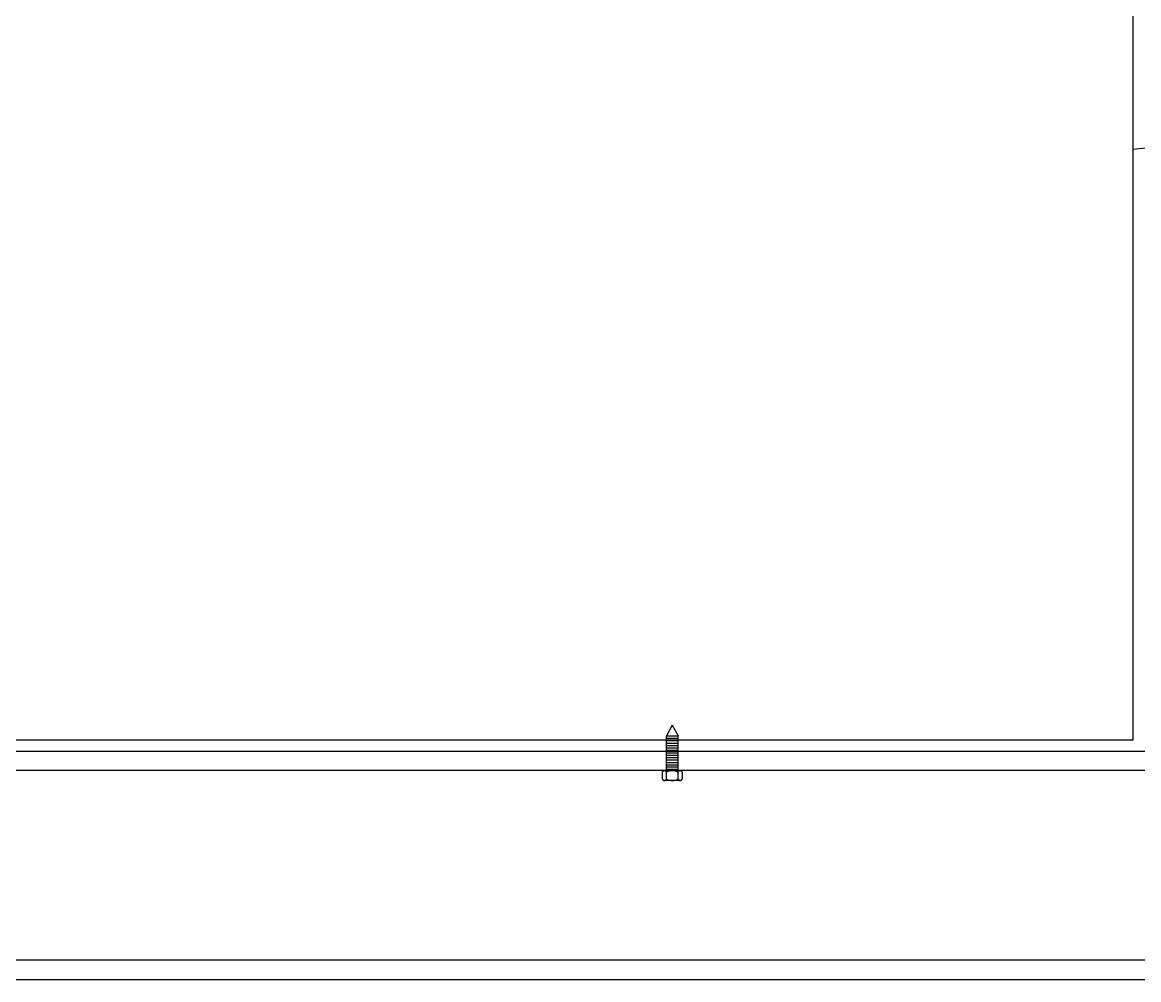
# Model space of a CAD drawing. Extents: x 1247970 to 1725648, y 860327 to 1277876.
# Drawn here: x 1333480 to 1334507, y 1199091 to 1199971 of the extents above; entities that cross this region are included whole.
import ezdxf

# ---------------------------------------------------------------- set-up
doc = ezdxf.new("R2010")
doc.units = 0
doc.header["$LTSCALE"] = 1000
doc.header["$MEASUREMENT"] = 0
doc.layers.get('0').update_dxf_attribs({"color": 254})
doc.layers.add('PUB_DIM', color=254, linetype='Continuous')
doc.layers.add('TK', color=4, linetype='Continuous')
doc.styles.get("Standard").update_dxf_attribs({"font": 'gbenor.shx', "bigfont": 'gbcbig.shx'})
doc.dimstyles.get("Standard").update_dxf_attribs({"dimtxt": 0.18, "dimasz": 0.18, "dimexe": 0.18, "dimexo": 0.0625, "dimgap": 0.09, "dimtad": 0, "dimtih": 1, "dimtoh": 1, "dimdec": 4, "dimzin": 0, "dimdsep": 46, "dimtxsty": 'Standard', "dimcen": 0.09, "dimadec": 0, "dimazin": 0, "dimtfac": 1, "dimtdec": 4, "dimtofl": 0, "dimtmove": 0, "dimatfit": 3, "dimfxl": 0, "dimtolj": 1, "dimtzin": 0, "dimarcsym": 0})

# ---------------------------------------------------------------- blocks, each defined once
blk = doc.blocks.new('A$C63786A89')
at = {"linetype": 'Continuous'}
for p, q in [((1485, 6667.7), (1485, 8185.4)), ((1061.2, 6681.2), (1055.9, 6671.6)), ((1061.2, 6681.2), (1066.5, 6671.6)), ((-1570.9, 6667.7), (1485, 6667.7)), ((1055.9, 6639.5), (1055.9, 6671.6)), ((1055.9, 6671.6), (1066.5, 6671.6)), ((1055.9, 6669.4), (1066.5, 6669.4)), ((1055.9, 6667.1), (1066.5, 6667.1)), ((1055.9, 6667.1), (1066.5, 6667.1)), ((1055.9, 6664.9), (1066.5, 6664.9)), ((1066.5, 6639.5), (1066.5, 6671.6)), ((-2350.3, 6657.4), (2264.3, 6657.4)), ((1055.9, 6662.7), (1066.5, 6662.7)), ((1055.9, 6660.4), (1066.5, 6660.4)), ((1055.9, 6658.2), (1066.5, 6658.2)), ((1055.9, 6656), (1066.5, 6656)), ((1055.9, 6653.7), (1066.5, 6653.7)), ((1055.9, 6651.5), (1066.5, 6651.5)), ((1055.9, 6649.3), (1066.5, 6649.3)), ((1055.9, 6647), (1066.5, 6647)), ((1055.9, 6644.8), (1066.5, 6644.8)), ((1055.9, 6642.9), (1066.5, 6642.9)), ((2264.3, 6639.5), (-2350.3, 6639.5)), ((1055.9, 6641), (1066.5, 6641)), ((2264.3, 6465.1), (-2350.3, 6465.1)), ((2264.3, 6447.2), (-2350.3, 6447.2))]:
    blk.add_line(p, q, dxfattribs=at)
for points in [[(1053.9, 6639.5), (1053.8, 6639.5), (1053.7, 6639.5), (1053.6, 6639.4), (1053.5, 6639.4), (1053.4, 6639.3), (1053.3, 6639.3), (1053.2, 6639.2), (1053.1, 6639.2), (1053, 6639.1), (1052.9, 6639), (1052.7, 6638.9), (1052.7, 6638.8), (1052.6, 6638.8), (1052.5, 6638.7), (1052.4, 6638.6), (1052.3, 6638.5), (1052.2, 6638.4), (1052.1, 6638.3), (1052, 6638.2), (1052, 6638.1)], [(1052, 6638.1), (1052, 6631.7)], [(1055.9, 6638.1), (1055.8, 6638.2), (1055.8, 6638.3), (1055.7, 6638.4), (1055.6, 6638.5), (1055.5, 6638.6), (1055.4, 6638.7), (1055.3, 6638.8), (1055.2, 6638.8), (1055.1, 6638.9), (1055, 6639), (1054.9, 6639.1), (1054.8, 6639.2), (1054.7, 6639.2), (1054.6, 6639.3), (1054.5, 6639.3), (1054.4, 6639.4), (1054.3, 6639.4), (1054.2, 6639.5), (1054.1, 6639.5), (1053.9, 6639.5)], [(1053.9, 6639.5), (1068.4, 6639.5)], [(1055.9, 6631.7), (1055.9, 6638.1)], [(1068.4, 6639.5), (1068.3, 6639.5), (1068.2, 6639.5), (1068, 6639.4), (1067.9, 6639.4), (1067.8, 6639.3), (1067.7, 6639.3), (1067.6, 6639.2), (1067.5, 6639.2), (1067.4, 6639.1), (1067.3, 6639), (1067.2, 6638.9), (1067.1, 6638.8), (1067, 6638.8), (1066.9, 6638.7), (1066.8, 6638.6), (1066.7, 6638.5), (1066.6, 6638.4), (1066.6, 6638.3), (1066.5, 6638.2), (1066.4, 6638.1)], [(1066.4, 6638.1), (1066.4, 6631.7)], [(1070.4, 6638.1), (1070.3, 6638.2), (1070.2, 6638.3), (1070.1, 6638.4), (1070, 6638.5), (1070, 6638.6), (1069.9, 6638.7), (1069.8, 6638.8), (1069.7, 6638.8), (1069.6, 6638.9), (1069.5, 6639), (1069.4, 6639.1), (1069.3, 6639.2), (1069.2, 6639.2), (1069.1, 6639.3), (1068.9, 6639.3), (1068.8, 6639.4), (1068.7, 6639.4), (1068.6, 6639.5), (1068.5, 6639.5), (1068.4, 6639.5)], [(1070.4, 6638.1), (1070.4, 6631.7)], [(1052, 6631.7), (1052, 6631.6), (1052.1, 6631.5), (1052.2, 6631.4), (1052.3, 6631.3), (1052.4, 6631.2), (1052.5, 6631.1), (1052.6, 6631), (1052.7, 6630.9), (1052.7, 6630.8), (1052.9, 6630.7), (1053, 6630.7), (1053.1, 6630.6), (1053.2, 6630.5), (1053.3, 6630.5), (1053.4, 6630.4), (1053.5, 6630.4), (1053.6, 6630.3), (1053.7, 6630.3), (1053.8, 6630.3), (1053.9, 6630.3)], [(1053.9, 6630.3), (1054.1, 6630.3), (1054.2, 6630.3), (1054.3, 6630.3), (1054.4, 6630.4), (1054.5, 6630.4), (1054.6, 6630.5), (1054.7, 6630.5), (1054.8, 6630.6), (1054.9, 6630.7), (1055, 6630.7), (1055.1, 6630.8), (1055.2, 6630.9), (1055.3, 6631), (1055.4, 6631.1), (1055.5, 6631.2), (1055.6, 6631.3), (1055.7, 6631.4), (1055.8, 6631.5), (1055.8, 6631.6), (1055.9, 6631.7)], [(1068.4, 6630.3), (1053.9, 6630.3)], [(1066.4, 6631.7), (1066.5, 6631.6), (1066.6, 6631.5), (1066.6, 6631.4), (1066.7, 6631.3), (1066.8, 6631.2), (1066.9, 6631.1), (1067, 6631), (1067.1, 6630.9), (1067.2, 6630.8), (1067.3, 6630.7), (1067.4, 6630.7), (1067.5, 6630.6), (1067.6, 6630.5), (1067.7, 6630.5), (1067.8, 6630.4), (1067.9, 6630.4), (1068, 6630.3), (1068.2, 6630.3), (1068.3, 6630.3), (1068.4, 6630.3)], [(1068.4, 6630.3), (1068.5, 6630.3), (1068.6, 6630.3), (1068.7, 6630.3), (1068.8, 6630.4), (1068.9, 6630.4), (1069.1, 6630.5), (1069.2, 6630.5), (1069.3, 6630.6), (1069.4, 6630.7), (1069.5, 6630.7), (1069.6, 6630.8), (1069.7, 6630.9), (1069.8, 6631), (1069.9, 6631.1), (1070, 6631.2), (1070, 6631.3), (1070.1, 6631.4), (1070.2, 6631.5), (1070.3, 6631.6), (1070.4, 6631.7)]]:
    blk.add_lwpolyline(points, dxfattribs=at)
for centre, start, end in [((1061.2, 6629), 60, 120), ((1061.2, 6640.8), 240, 300)]:
    blk.add_arc(centre, 10.5, start, end, dxfattribs=at)
at = {"layer": 'PUB_DIM'}
blk.add_leader([(1485, 7211), (2482.3, 7325.3)], dimstyle='Standard', override={"dimgap": 20}, dxfattribs=at)

msp = doc.modelspace()

# ---------------------------------------------------------------- block references
at = {"layer": 'TK'}
msp.add_blockref('A$C63786A89', (1333017, 1192643.7, -355), dxfattribs=at)

doc.saveas('drawing.dxf')
